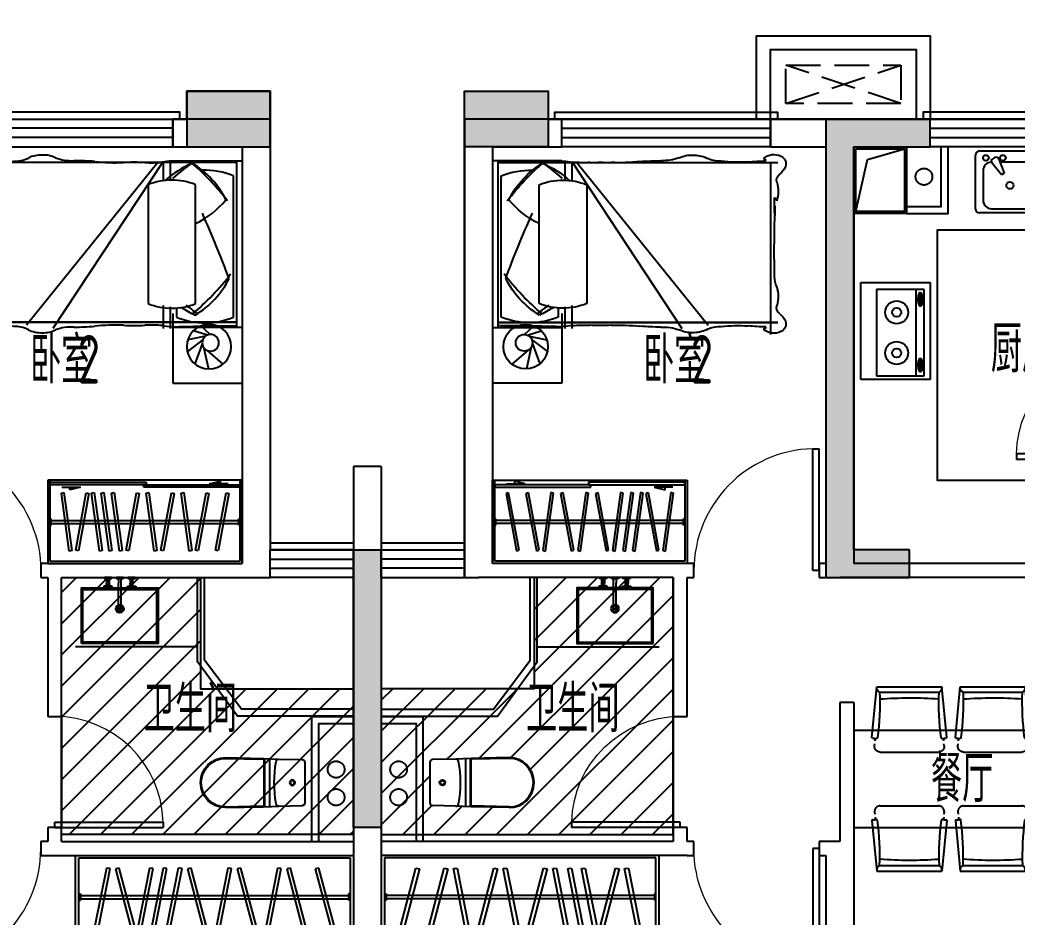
# Model space of a CAD drawing. Extents: x 2378699 to 2462834, y 1041771 to 1211756.
# Drawn here: x 2405536 to 2412711, y 1176405 to 1182863 of the extents above; entities that cross this region are included whole.
import ezdxf

# ---------------------------------------------------------------- set-up
doc = ezdxf.new("R2010")
doc.units = 0
doc.header["$LTSCALE"] = 1000
doc.set_wipeout_variables(frame=1)
doc.linetypes.add('DASH', pattern=[0.35, 0.25, -0.1])
doc.linetypes.add('PS', pattern=[3200, 1500, -200, 1500])
doc.layers.get('0').update_dxf_attribs({"linetype": 'CONTINUOUS'})
doc.layers.add('A-area', color=23, linetype='CONTINUOUS', plot=False)
doc.layers.add('A-FUR', color=8, linetype='CONTINUOUS', plot=False)
for name, color, linetype in [('A-Lvtry', 5, 'CONTINUOUS'), ('A-烟气道', 105, 'CONTINUOUS'), ('A-空调室外机', 5, 'DASH'), ('A-线脚看线', 9, 'CONTINUOUS'), ('A-降板区域', 251, 'CONTINUOUS'), ('PS', 6, 'PS'), ('PUB_HATCH', 8, 'CONTINUOUS'), ('PUB_TEXT', 7, 'CONTINUOUS'), ('WALL', 2, 'CONTINUOUS'), ('WINDOW', 4, 'CONTINUOUS'), ('剪力墙', 6, 'CONTINUOUS'), ('商业', 2, 'CONTINUOUS'), ('栏杆', 142, 'CONTINUOUS')]:
    doc.layers.add(name, color=color, linetype=linetype)
doc.styles.get("Standard").update_dxf_attribs({"font": 'tssdeng.shx', "bigfont": 'tssdchn.shx'})

# ---------------------------------------------------------------- blocks, each defined once
blk = doc.blocks.new('u5g')
at = {"color": 8, "linetype": 'DASH', "ltscale": 20}
for p, q in [((10502.8, 151826.4), (10512.8, 151826.4)), ((10512.8, 151826.4), (10512.8, 151776.4)), ((12177.7, 151813.9), (10512.8, 151813.9)), ((12187.8, 151826.4), (12177.7, 151826.4)), ((12177.7, 151826.4), (12177.7, 151776.4)), ((10502.8, 151776.4), (10512.8, 151776.4)), ((12177.7, 151788.9), (10512.8, 151788.9)), ((12187.8, 151776.4), (12177.7, 151776.4))]:
    blk.add_line(p, q, dxfattribs=at)
at = {"color": 8, "ltscale": 20}
for p, q in [((10607.7, 151503.4), (10772.9, 151503.4)), ((10772.9, 151503.4), (10677.8, 151484.5)), ((10677.8, 151484.5), (10677.8, 151503.4)), ((11917.6, 151531.4), (12012.7, 151550.3)), ((12082.8, 151531.4), (11917.6, 151531.4)), ((12012.7, 151550.3), (12012.7, 151531.4))]:
    blk.add_line(p, q, dxfattribs=at)
at = {"linetype": 'DASH', "ltscale": 20}
for points in [[(12207.8, 152126.4), (10482.8, 152126.4), (10482.8, 151476.4), (12207.8, 151476.4)], [(10502.8, 151531.4), (11355.3, 151531.4), (11355.3, 151511.4), (10502.8, 151511.4)], [(11335.3, 151511.4), (12187.8, 151511.4), (12187.8, 151491.4), (11335.3, 151491.4)]]:
    blk.add_lwpolyline(points, close=True, dxfattribs=at)
blk.add_lwpolyline([(12187.8, 151476.4), (12187.8, 152106.4), (10502.8, 152106.4), (10502.8, 151476.4)], dxfattribs=at)
at = {"color": 8, "linetype": 'DASH', "ltscale": 20}
for points in [[(10603.3, 151578.7), (10696.8, 152026.6), (10719.8, 152021.8), (10626.3, 151573.9)], [(10780.1, 151578.7), (10873.6, 152026.6), (10896.6, 152021.8), (10803.1, 151573.9)], [(11001.3, 151572.3), (10930.5, 152024.3), (10953.7, 152028), (11024.5, 151576)], [(11087.5, 151578.7), (11181, 152026.6), (11204, 152021.8), (11110.4, 151573.9)], [(11310.5, 151572.3), (11239.7, 152024.3), (11262.9, 152028), (11333.7, 151576)], [(11396.6, 151578.7), (11490.1, 152026.6), (11513.1, 152021.8), (11419.6, 151573.9)], [(11617.8, 151572.3), (11547, 152024.3), (11570.2, 152028), (11641, 151576)], [(11711, 151572.3), (11640.2, 152024.3), (11663.4, 152028), (11734.2, 151576)], [(11796.6, 151572.3), (11725.8, 152024.3), (11749, 152028), (11819.8, 151576)], [(11842.7, 151578.7), (11936.3, 152026.6), (11959.3, 152021.8), (11865.7, 151573.9)], [(12064, 151572.3), (11993.2, 152024.3), (12016.4, 152028), (12087.2, 151576)]]:
    blk.add_lwpolyline(points, close=True, dxfattribs=at)
blk = doc.blocks.new('QWER34324')
at = {"layer": 'A-FUR'}
for p, q in [((-500, 0), (0, 0)), ((-40, -1200), (-40, 0)), ((-40, 0), (0, 0)), ((0, 0), (0, -1200)), ((-40, -11.5), (-2054.4, -11.5)), ((-40, -11.5), (-2054.4, -11.5)), ((-1999.7, -11.5), (-1999.7, -1251.2)), ((-608.2, -11.5), (-1552.4, -1182.5)), ((-575.1, -11.5), (-1363.6, -1208.2)), ((-570.6, -11.5), (-570.6, -144)), ((-519.8, -11.5), (-519.8, -134.5)), ((-63, -1125.7), (-63, -109.1)), ((-678.3, -172.7), (-678.3, -1028.2)), ((-336.3, -1028.2), (-336.3, -172.7)), ((-570.6, -1040.9), (-570.6, -1208.2)), ((-519.8, -1050.4), (-519.8, -1208.2)), ((-473.4, -1060.8), (-473.4, -1125.7)), ((-40, -1161.5), (-2054.4, -1161.5)), ((-40, -1165.5), (-2054.4, -1165.5)), ((0, -1200), (-500, -1200)), ((0, -1200), (-40, -1200))]:
    blk.add_line(p, q, dxfattribs=at)
for centre, radius, start, end in [((-2050.6, -24), 61.8, 114.65516, 197.05817), ((-2025.4, -60.8), 106, 45.78413, 118.72126), ((-1950.6, -0.8), 16, 93.39574, 183.44183), ((-1636.1, 205.2), 209.3, 267.15615, 297.45765), ((-1447.1, -169), 209.9, 87.96316, 116.12762), ((-1430.8, -151), 192, 63.04698, 92.64916), ((-1225.8, 355.3), 355.3, 250.60635, 272.32801), ((-1221.3, -2275.3), 2275.6, 85.96877, 89.74947), ((-1983, 13.6), 138.4, 203.70607, 231.95597), ((-1965.7, -1216.9), 1215.2, 83.96781, 90.04075), ((-1770.2, 1149.8), 1160.2, 266.64954, 276.11997), ((-909.2, 1295.3), 1309.4, 263.33019, 272.35813), ((-778.2, -1523.7), 1512.6, 87.0776, 92.9224), ((-655.9, 791.2), 805.5, 266.782, 275.59148), ((-480.7, -586.2), 583.8, 86.03666, 99.53314), ((-58.4, -703), 749.3, 113.83469, 131.46224), ((532.5, -1280), 1548.8, 124.57489, 131.88808), ((-774.9, -21402.4), 21401.2, 88.49238, 89.10433), ((-1546.8, -1386.7), 1810.6, 37.31306, 49.42063), ((-689.8, -564.3), 637.9, 26.40883, 59.00025), ((-268.2, -607.5), 539, 67.62117, 92.10241), ((-160, -2948.1), 2939.9, 87.66163, 91.01156), ((-2098.3, -139.8), 53.6, 340.23108, 55.86441), ((-507.3, -588.1), 449.1, 67.62117, 112.37883), ((-1819.9, -219), 236, 164.99871, 197.18078), ((-2002.9, -297.8), 43.4, 129.07345, 167.94605), ((-2962.5, -319.7), 933.9, 354.95264, 3.41649), ((-605.2, 111.5), 625, 295.48, 321.15009), ((-1219.9, -370.7), 812.7, 176.67233, 181.72422), ((-3003.8, -350.3), 972.9, 356.95871, 1.57587), ((-9950.5, -649.5), 7922.3, 358.6733, 1.8401), ((-7673.2, -3674.4), 8087.9, 20.45865, 24.04845), ((-2329.2, -812.3), 299.6, 341.30518, 356.04213), ((-1523.8, 282.7), 1810.6, 309.96455, 322.68694), ((-666.8, -563.7), 637.9, 300.99975, 333.59117), ((-1819.9, -978), 236, 162.81922, 195.00129), ((-2098.3, -1057.2), 53.6, 304.13559, 19.76892), ((-507.3, -612.9), 449.1, 247.62117, 292.37883), ((-35.4, -425), 749.3, 237.46377, 246.16531), ((555.5, 176), 1548.8, 231.63721, 235.42511), ((-1983, -1210.6), 138.4, 128.04403, 156.29393), ((-268.2, -627.3), 539, 247.62117, 292.37883), ((-2050.6, -1173), 61.8, 162.94183, 245.34484), ((-2025.4, -1136.2), 106, 241.27874, 314.21587), ((-1950.6, -1196.2), 16, 176.55817, 266.60426), ((-1965.7, 19.9), 1215.2, 269.95925, 276.03219), ((-1770.2, -2346.8), 1160.2, 83.88003, 93.35046), ((-1636.1, -1402.2), 209.3, 62.54235, 92.84385), ((-1447.1, -1028), 209.9, 243.87238, 272.03684), ((-1430.8, -1046), 192, 267.35084, 296.95302), ((-1225.8, -1552.3), 355.3, 87.67199, 109.39365), ((-1221.3, 1078.3), 2275.6, 270.25053, 274.03123), ((-909.2, -2492.3), 1309.4, 87.64187, 96.66981), ((-778.2, 326.7), 1512.6, 267.0776, 272.9224), ((-655.9, -1988.2), 805.5, 84.40852, 93.218), ((-480.7, -610.8), 583.8, 260.46686, 273.96334), ((-774.9, 20205.4), 21401.2, 270.89567, 271.50762), ((-160, 1751.1), 2939.9, 268.98844, 272.33837)]:
    blk.add_arc(centre, radius, start, end, dxfattribs=at)
blk = doc.blocks.new('fvdfvfr')
at = {"layer": 'A-FUR'}
for p, q in [((172369.7, 266757.7), (172369.7, 266257.7)), ((172100, 266607.2), (172167.6, 266668.4)), ((172121.1, 266602.5), (172220.9, 266633.6)), ((172134.5, 266594.7), (172260.9, 266569.3)), ((172151.3, 266571.8), (172265.1, 266484.2)), ((172123.4, 266493), (172009.8, 266393.7)), ((172149.5, 266516.9), (172114, 266359.2)), ((172157.3, 266539.8), (172211, 266396.1)), ((172369.7, 266257.7), (171869.7, 266257.7))]:
    blk.add_line(p, q, dxfattribs=at)
for centre, radius in [((172109, 266519.3), 160), ((172097.8, 266547.3), 60)]:
    blk.add_circle(centre, radius, dxfattribs=at)
blk = doc.blocks.new('A$C2EEA3612')
at = {"linetype": 'Continuous'}
for p, q in [((-180, 570), (-172.9, 299.7)), ((-175, 570.2), (-168, 299.8)), ((175, 570.2), (168, 299.8)), ((180, 570), (172.9, 299.7)), ((-172.9, 299.7), (-171.1, 240)), ((-163, 295), (163, 295)), ((-163, 290), (163, 290)), ((172.9, 299.7), (171.1, 240)), ((-171.6, 255), (171.6, 255)), ((-171.1, 240), (-169.5, 186.6)), ((171.1, 240), (169.5, 186.6)), ((-169.5, 186.6), (-165.6, 19.4)), ((169.5, 186.6), (165.6, 19.4)), ((-145.6, 0), (145.6, 0))]:
    blk.add_line(p, q, dxfattribs=at)
for radius in [20, 15]:
    blk.add_circle((0, 90), radius, dxfattribs=at)
for centre, radius, start, end in [((0, 570), 180, 0, 180), ((0, 570), 175, 0, 180), ((-163, 300), 10, 181.7534, 270), ((-163, 300), 5, 181.7534, 270), ((163, 300), 5, 270, 358.2466), ((163, 300), 10, 270, 358.2466), ((0, -673.3), 893.4, 80.14434, 99.85566), ((-149.5, 187.2), 20, 99.85566, 181.7534), ((149.5, 187.2), 20, 358.2466, 80.14434), ((-145.6, 20), 20, 181.7534, 270), ((145.6, 20), 20, 270, 358.2466)]:
    blk.add_arc(centre, radius, start, end, dxfattribs=at)
blk = doc.blocks.new('g3wr')
at = {"color": 251}
blk.add_wipeout([(92376.5, 176270.3), (92376.5, 176416), (92376.5, 176561.6), (92382.1, 176575.5), (92395.9, 176581.5), (92459.4, 176583.5), (92576.3, 176580.9), (92666.2, 176588.6), (92736.4, 176588), (92946.5, 176596), (92946.5, 176591), (93056.8, 176558.2), (93056.8, 176558.2), (93126.5, 176416), (93075.6, 176297.8), (92946.5, 176236), (92831.5, 176244.5), (92676.2, 176243), (92576.3, 176251), (92395.9, 176250.4)], dxfattribs=at)
at = {"xscale": -1, "rotation": 270}
blk.add_blockref('A$C2EEA3612', (92376.5, 176416), dxfattribs=at)
blk = doc.blocks.new('A$C12CE3BE6')
at = {"ltscale": 10}
for p, q in [((180, 469), (200, 469)), ((180, 412), (180, 435)), ((182.5, 422), (182.5, 442)), ((197.5, 442), (182.5, 442)), ((184.5, 442), (184.5, 469)), ((195.5, 442), (195.5, 469)), ((197.5, 422), (197.5, 442)), ((200, 412), (200, 435)), ((285.2, 469), (265.2, 469)), ((265.2, 260), (265.2, 435)), ((285.2, 260), (285.2, 435)), ((370, 469), (350, 469)), ((350, 412), (350, 435)), ((352.5, 422), (352.5, 442)), ((352.5, 442), (367.5, 442)), ((354.5, 442), (354.5, 469)), ((365.5, 442), (365.5, 469)), ((367.5, 422), (367.5, 442)), ((370, 412), (370, 435)), ((220, 412), (160, 412)), ((160, 412), (160, 405)), ((220, 405), (160, 405)), ((197.5, 422), (182.5, 422)), ((187, 412), (187, 422)), ((193, 412), (193, 422)), ((220, 405), (220, 412)), ((330, 412), (390, 412)), ((330, 405), (330, 412)), ((330, 405), (390, 405)), ((352.5, 422), (367.5, 422)), ((357, 412), (357, 422)), ((363, 412), (363, 422)), ((390, 412), (390, 405))]:
    blk.add_line(p, q, dxfattribs=at)
for p, q in [((260.9, 235.9), (289.1, 264.1)), ((260.9, 264.1), (289.1, 235.9))]:
    blk.add_line(p, q)
for points in [[(200, 435), (200, 469), (215, 469), (215, 475), (165, 475), (165, 469), (180, 469), (180, 435)], [(285.2, 435), (285.2, 469), (299.8, 469), (299.8, 475), (250.2, 475), (250.2, 469), (265.2, 469), (265.2, 435)], [(370, 435), (370, 469), (385, 469), (385, 475), (335, 475), (335, 469), (350, 469), (350, 435)]]:
    blk.add_lwpolyline(points, dxfattribs=at)
for points in [[(0, 0), (0, 400), (550, 400), (550, 0)], [(10, 10), (10, 390), (540, 390), (540, 10)]]:
    blk.add_lwpolyline(points, close=True)
for centre in [(190, 408.5), (360, 408.5)]:
    blk.add_circle(centre, 3.5, dxfattribs=at)
for radius in [29.1, 20]:
    blk.add_circle((275, 250), radius)
blk.add_arc((275.2, 260), 10, 180, 0, dxfattribs=at)
blk = doc.blocks.new('$DorLib2D$00000001')
for p, q in [((0.45, 0.975), (0.5, 0.975)), ((0.45, 0), (0.45, 0.975)), ((0.5, 0), (0.5, 0.975)), ((0.5, 0), (0.45, 0))]:
    blk.add_line(p, q)
at = {"lineweight": 13}
blk.add_arc((0.475, 0), 0.975, 91.46928, 180, dxfattribs=at)
blk = doc.blocks.new('$TCHSYS$WIN2D')
for p, q in [((-0.5, 0.5), (0.5, 0.5)), ((-0.5, 0.5), (-0.5, -0.5)), ((0.5, 0.5), (0.5, -0.5)), ((0.5, 0.1667), (-0.5, 0.1667)), ((0.5, -0.1667), (-0.5, -0.1667)), ((-0.5, -0.5), (0.5, -0.5))]:
    blk.add_line(p, q)
blk = doc.blocks.new('a3huxing0323')
at = {"layer": 'A-Lvtry', "ltscale": 3}
blk.add_line((10686.2, 165737.1), (9807.5, 165737.1), dxfattribs=at)
for points in [[(11807.6, 165237.1), (10972.1, 165237.1), (10686.2, 165626.8), (10686.2, 166234.8)], [(11807.6, 165287.1), (11000.8, 165287.1), (10736.2, 165640.3), (10736.2, 166234.8)]]:
    blk.add_lwpolyline(points, dxfattribs=at)
at = {"layer": 'PS', "ltscale": 0.5}
for centre in [(11682.6, 164853.2), (11682.6, 164653.2)]:
    blk.add_circle(centre, 60, dxfattribs=at)
at = {"layer": 'WALL'}
for p, q in [((11207.6, 169534.8), (10507.6, 169534.8)), ((10507.6, 169534.8), (10507.6, 169334.8)), ((11207.6, 169534.8), (11207.6, 166434.8)), ((10507.6, 169334.8), (11007.6, 169334.8)), ((11007.6, 169334.8), (11007.6, 166334.8)), ((11807.6, 167034.8), (11807.6, 166434.8)), ((12007.6, 167034.8), (11807.6, 167034.8)), ((12007.6, 167034.8), (12007.6, 166334.8)), ((11207.6, 166234.8), (11207.6, 166434.8)), ((11807.6, 166234.8), (11807.6, 166434.8)), ((9607.6, 166334.8), (9557.6, 166334.8)), ((9557.6, 166334.8), (9557.6, 166234.8)), ((9607.6, 166334.8), (11007.6, 166334.8)), ((12007.6, 166334.8), (12007.6, 164334.8)), ((9557.6, 166234.8), (9607.6, 166234.8)), ((9607.6, 166234.8), (9607.6, 165234.8)), ((9707.6, 165234.8), (9707.6, 166234.8)), ((9707.6, 166234.8), (11107.6, 166234.8)), ((11107.6, 166234.8), (11207.6, 166234.8)), ((11807.6, 166234.8), (11807.6, 164334.8)), ((9607.6, 165234.8), (9707.6, 165234.8)), ((9707.6, 164434.8), (9607.6, 164434.8)), ((9607.6, 164434.8), (9607.6, 164334.8)), ((9707.6, 164334.8), (9707.6, 164434.8)), ((9607.6, 164334.8), (9557.6, 164334.8)), ((9557.6, 164334.8), (9557.6, 164234.8)), ((9707.6, 164334.8), (11807.6, 164334.8)), ((12007.6, 164334.8), (12007.6, 160534.8)), ((9557.6, 164234.8), (9607.6, 164234.8)), ((9607.6, 164234.8), (11807.6, 164234.8)), ((11807.6, 164234.8), (11807.6, 160734.8))]:
    blk.add_line(p, q, dxfattribs=at)
for points in [[(11507.6, 164334.8), (11507.6, 165234.8), (11807.6, 165234.8)], [(11557.6, 164334.8), (11557.6, 165184.8), (11807.6, 165184.8)]]:
    blk.add_lwpolyline(points, dxfattribs=at)
at = {"layer": 'WINDOW'}
blk.add_line((9707.6, 165234.8), (9707.6, 164434.8), dxfattribs=at)
at = {"extrusion": (0, 0, -1), "zscale": -1}
blk.add_blockref('fvdfvfr', (-182877.3, -98622.9), dxfattribs=at)
at = {"layer": 'A-FUR', "xscale": 0.8116, "yscale": 0.9231, "rotation": 180}
blk.add_blockref('u5g', (19515.4, 306762.7), dxfattribs=at)
at = {"layer": 'A-FUR', "extrusion": (0, 0, -1), "xscale": 1.159400000004098, "yscale": 0.9230999999854248, "zscale": -1}
blk.add_blockref('u5g', (-23961.3, 23806.9), dxfattribs=at)
at = {"layer": 'A-Lvtry', "ltscale": 3}
blk.add_blockref('A$C12CE3BE6', (9851.1, 165759.8), dxfattribs=at)
at = {"layer": 'A-Lvtry', "ltscale": 3, "rotation": 180}
blk.add_blockref('g3wr', (103834.1, 341174.3), dxfattribs=at)
at = {"layer": 'WALL'}
blk.add_blockref('QWER34324', (11007.6, 169234.8), dxfattribs=at)
at = {"layer": 'WINDOW'}
for name, p, xscale, yscale, zscale in [('$TCHSYS$WIN2D', (9757.6, 169434.8), 1500, -200, 1500), ('$DorLib2D$00000001', (9107.6, 166284.8), -900, 900, -900), ('$TCHSYS$WIN2D', (11507.6, 166334.8), -600, -200, -600), ('$DorLib2D$00000001', (9107.6, 164284.8), -900, -900, -900)]:
    blk.add_blockref(name, p, dxfattribs=dict(at, xscale=xscale, yscale=yscale, zscale=zscale))
at = {"layer": 'WINDOW', "xscale": 800, "yscale": 800, "zscale": 800, "rotation": 270}
blk.add_blockref('$DorLib2D$00000001', (9657.6, 164834.8), dxfattribs=at)
at = {"layer": 'PUB_TEXT', "width": 0.7}
for s, height, p in [('卧室', 337.59, (9480.4, 167630.8)), ('2', 350, (9824.4, 167630.8)), ('卫生间', 337.59, (10297.1, 165120.6))]:
    blk.add_text(s, height=height, dxfattribs=at).set_placement(p)
at = {"layer": 'A-降板区域'}
h = blk.add_hatch(dxfattribs=at)
h.set_pattern_fill('ANSI31', color=256, scale=100)
h.set_pattern_definition([(45, (42421.34, 22946.45), (-112.2532, 112.2532), [])])
edge = h.paths.add_edge_path()
edge.add_line((9707.6, 166234.8), (10707.6, 166234.8))
edge.add_line((10707.6, 166234.8), (10707.6, 165434.8))
edge.add_line((10707.6, 165434.8), (11807.6, 165434.8))
edge.add_line((11807.6, 165434.8), (11807.6, 164384.8))
edge.add_line((11807.6, 164384.8), (9707.6, 164384.8))
edge.add_line((9707.6, 164384.8), (9707.6, 164434.8))
edge.add_line((9707.6, 164434.8), (9707.6, 166234.8))
blk.add_lwpolyline([(9707.6, 166234.8), (10707.6, 166234.8), (10707.6, 165434.8), (11807.6, 165434.8), (11807.6, 164384.8), (9707.6, 164384.8), (9707.6, 164434.8), (9707.6, 166234.8)], dxfattribs=at)
blk = doc.blocks.new('zt1')
at = {"layer": 'A-Lvtry', "linetype": 'Continuous'}
for p, q in [((-700, 0), (0, 0)), ((-700, -500), (-700, 0)), ((0, 0), (0, -500)), ((0, -500), (-700, -500))]:
    blk.add_line(p, q, dxfattribs=at)
at = {"layer": 'A-Lvtry'}
for p, q in [((-673.5, -113.1), (-673.5, -455.5)), ((-50.7, -113.1), (-673.5, -113.1)), ((-50.7, -455.5), (-50.7, -113.1)), ((-673.5, -399.8), (-50.7, -399.8)), ((-640.9, -422.1), (-640.8, -433.8)), ((-549.1, -423.2), (-549.1, -433.7)), ((-167.9, -422.1), (-167.8, -433.8)), ((-76.1, -423.2), (-76.1, -433.7)), ((-673.5, -455.5), (-50.7, -455.5)), ((-565.7, -431.5), (-630.4, -431.5)), ((-630.4, -431.5), (-630.4, -448.2)), ((-630.4, -448.2), (-565.7, -448.2)), ((-565.7, -448.2), (-565.7, -431.5)), ((-157.4, -431.5), (-157.4, -448.2)), ((-92.7, -431.5), (-157.4, -431.5)), ((-157.4, -448.2), (-92.7, -448.2)), ((-92.7, -448.2), (-92.7, -431.5))]:
    blk.add_line(p, q, dxfattribs=at)
for points in [[(-549.1, -423.2, 0.259034), (-551, -419.8, 0.076276), (-562.5, -414.9, 0.036515), (-576.1, -412.4, 0.026615), (-594.9, -411.4, 0.026615), (-613.8, -412.4, 0.036515), (-627.3, -414.9, 0.076276), (-638.9, -419.8, 0.259034), (-640.8, -423.2, 0.078462), (-640.6, -424.5, 0.056762)], [(-549.1, -433.7, 0.259034), (-551, -430.3, 0.076276), (-562.5, -425.4, 0.036515), (-576.1, -422.9, 0.026615), (-594.9, -421.9, 0.026615), (-613.8, -422.9, 0.036515), (-627.3, -425.4, 0.076276), (-638.9, -430.3, 0.259034), (-640.8, -433.7, 0.259034), (-638.9, -437.2, 0.056762), (-630.4, -441.2, 0.036515)], [(-76.1, -423.2, 0.259034), (-78, -419.8, 0.076276), (-89.5, -414.9, 0.036515), (-103.1, -412.4, 0.026615), (-121.9, -411.4, 0.026615), (-140.8, -412.4, 0.036515), (-154.3, -414.9, 0.076276), (-165.9, -419.8, 0.259034), (-167.8, -423.2, 0.078462), (-167.6, -424.5, 0.056762)], [(-76.1, -433.7, 0.259034), (-78, -430.3, 0.076276), (-89.5, -425.4, 0.036515), (-103.1, -422.9, 0.026615), (-121.9, -421.9, 0.026615), (-140.8, -422.9, 0.036515), (-154.3, -425.4, 0.076276), (-165.9, -430.3, 0.259034), (-167.8, -433.7, 0.259034), (-165.9, -437.2, 0.056762), (-157.4, -441.2, 0.036515)], [(-565.7, -442.9, 0.008736), (-562.5, -442.1, 0.076276), (-551, -437.2, 0.259034), (-549.1, -433.7, 0.259034)], [(-92.7, -442.9, 0.008736), (-89.5, -442.1, 0.076276), (-78, -437.2, 0.259034), (-76.1, -433.7, 0.259034)]]:
    blk.add_lwpolyline(points, format="xyb", dxfattribs=at)
at = {"layer": 'A-Lvtry', "linetype": 'Continuous'}
for centre, radius in [((-508.4, -258.5), 82.5), ((-215.8, -258.5), 82.5), ((-508.4, -258.5), 31.6), ((-215.8, -258.5), 31.6)]:
    blk.add_circle(centre, radius, dxfattribs=at)
at = {"layer": 'A-Lvtry', "width": 0.8, "flags": 9}
for tag in ['YSIZE', 'XSIZE']:
    blk.add_attdef(tag, (-350, 0), '', height=0.5, dxfattribs=at)
blk = doc.blocks.new('t4')
at = {"layer": 'A-Lvtry'}
for p, q in [((3876514.8, 2551819.5), (3876514.8, 2552229.1)), ((3876545.3, 2552259.6), (3876931.4, 2552259.6)), ((3876961.9, 2552229.1), (3876961.9, 2551819.5)), ((3876819.6, 2552205.6), (3876606.3, 2552205.6)), ((3876545.3, 2552144.6), (3876545.3, 2551880.5)), ((3876790.3, 2552072.2), (3876875.1, 2552142)), ((3876903.3, 2552093.1), (3876800.4, 2552054.6)), ((3876880.6, 2551880.5), (3876880.6, 2552084.6)), ((3876913.8, 2552122.3), (3876905.6, 2552136.5)), ((3876800.4, 2552054.6), (3876790.3, 2552072.2)), ((3876931.4, 2551789), (3876545.3, 2551789)), ((3876606.3, 2551819.5), (3876819.6, 2551819.5))]:
    blk.add_line(p, q, dxfattribs=at)
at = {"layer": 'A-Lvtry', "extrusion": (3.92285e-11, -1.08889e-08, 1)}
for centre, major_axis, start_param, end_param in [((3876545.3, 2552229.1), (-21.6, 21.6, 0), -0.785398, 0.785398), ((3876931.4, 2552229.1), (-21.6, 21.6, 0), 3.926991, 5.497787), ((3876606.3, 2552144.6), (-43.1, 43.1, 0), -0.785398, 0.785398), ((3876819.6, 2552144.6), (43.1, 43.1, 0), 5.497787, 7.068583), ((3876911.1, 2552185.3), (-14.4, 14.4, 0), 4.712389, 10.995574), ((3876888, 2552126.3), (14.4, 14.4, 0), 6.021386, 7.757331), ((3876911.1, 2552063.4), (14.4, 14.4, 0), 6.283185283893945, 12.56637059107353), ((3876896.2, 2552112.2), (-14.4, 14.4, 0), 2.714645, 4.45059), ((3876713, 2552012.6), (18, 18, 0), 6.283185283897186, 12.56637059107677), ((3876606.3, 2551880.5), (-43.1, 43.1, 0), 0.785398, 2.356194), ((3876819.6, 2551880.5), (-43.1, 43.1, 0), 2.356194, 3.926991), ((3876545.3, 2551819.5), (21.6, 21.6, 0), 2.356194, 3.926991), ((3876931.4, 2551819.5), (-21.6, 21.6, 0), 2.356194, 3.926991)]:
    blk.add_ellipse(centre, major_axis=major_axis, ratio=1, start_param=start_param, end_param=end_param, dxfattribs=at)
blk = doc.blocks.new('chair4')
at = {"linetype": 'DASH', "ltscale": 200}
for p, q in [((-426.4, 250.4), (-410.4, 248.9)), ((-470, 210.5), (-470, -210.5)), ((-426.4, -250.4), (-410.4, -248.9))]:
    blk.add_line(p, q, dxfattribs=at)
at = {"ltscale": 20}
for p, q in [((-388.8, 247), (-371.7, 245.5)), ((-364.8, 269), (0, 234.3)), ((0, 234.3), (0, -234.3)), ((-40, 213.8), (-40, -213.8)), ((-388.8, -247), (-371.7, -245.5)), ((-364.8, -269), (0, -234.3))]:
    blk.add_line(p, q, dxfattribs=at)
at = {"linetype": 'DASH', "ltscale": 200, "extrusion": (0, 0, -1)}
for centre, start_param, end_param in [((-430, 210.5), 3.926991, 5.586837), ((-430, -210.5), 2.267145, 3.926991)]:
    blk.add_ellipse(centre, major_axis=(28.3, 28.3), ratio=1, start_param=start_param, end_param=end_param, dxfattribs=at)
at = {"ltscale": 20, "extrusion": (0, 0, -1)}
for centre, major_axis, ratio, start_param, end_param in [((-365.9, 237.3), (5.66, -5.66), 1, 0.914477, 2.702691), ((-440.3, 264.1), (50.3, 50.3), 1, 0.774487, 1.131895), ((-365.2, 265), (2.83, 2.83), 1, 3.91608, 5.586837), ((-124.5, 1886.5), (-1792.2, 85), 0.932857, 4.621064, 4.803714), ((-6.5, 197.7), (26.3, 26.3), 1, 4.375488, 5.671939), ((-2032.8, -2.5), (-3, 2384.1), 0.819086, 1.481782, 1.659811), ((-124.5, -1886.5), (1792.2, 85), 0.932857, 4.621064, 4.803714), ((-6.5, -197.7), (26.3, 26.3), 1, 2.182042, 3.478494), ((-365.9, -237.3), (5.66, 5.66), 1, 3.580494, 5.368708), ((-440.3, -264.1), (50.3, -50.3), 1, -1.131895, -0.774487), ((-365.2, -265), (2.83, -2.83), 1, 0.696349, 2.367105)]:
    blk.add_ellipse(centre, major_axis=major_axis, ratio=ratio, start_param=start_param, end_param=end_param, dxfattribs=at)
blk = doc.blocks.new('canzhuo01')
for p, q in [((38356.8, 175032.9), (36956.8, 175032.9)), ((38356.8, 174332.9), (38356.8, 175032.9)), ((36956.8, 174332.9), (38356.8, 174332.9))]:
    blk.add_line(p, q)
at = {"extrusion": (0, 0, -1), "xscale": -1, "zscale": -1, "rotation": 270}
for p in [(-37356.8, 175346.8), (-37956.8, 175346.8)]:
    blk.add_blockref('chair4', p, dxfattribs=at)
at = {"xscale": -1, "rotation": 90}
for p in [(37356.8, 174018.9), (37956.8, 174018.9)]:
    blk.add_blockref('chair4', p, dxfattribs=at)
blk = doc.blocks.new('a3+huxing0323')
at = {"layer": 'A-降板区域'}
h = blk.add_hatch(dxfattribs=at)
h.set_pattern_fill('ANSI31', color=256, scale=100)
h.set_pattern_definition([(45, (1599.37, 3297.15), (-112.2532, 112.2532), [])])
h.paths.add_polyline_path([(-26714.3, 146585.5), (-27714.3, 146585.5), (-27714.3, 145885.5), (-27714.3, 145785.5), (-28814.3, 145785.5), (-28814.3, 144735.5), (-26714.3, 144735.5)])
at = {"layer": 'A-Lvtry', "ltscale": 3}
blk.add_line((-27692.9, 146087.8), (-26814.3, 146087.8), dxfattribs=at)
for points in [[(-23814.3, 149085.5), (-24814.3, 149085.5), (-24814.3, 147285.5), (-23514.3, 147285.5)], [(-28814.3, 145587.8), (-27978.8, 145587.8), (-27692.9, 145977.5), (-27692.9, 146585.5)], [(-28814.3, 145637.8), (-28007.5, 145637.8), (-27742.9, 145991), (-27742.9, 146585.5)]]:
    blk.add_lwpolyline(points, dxfattribs=at)
at = {"layer": 'A-烟气道'}
for points in [[(-25414.3, 149685.5), (-25034.3, 149685.5), (-25034.3, 149205.5), (-25414.3, 149205.5)], [(-25399.3, 149670.5), (-25049.3, 149670.5), (-25049.3, 149220.5), (-25399.3, 149220.5)]]:
    blk.add_lwpolyline(points, close=True, dxfattribs=at)
blk.add_lwpolyline([(-25399.3, 149220.5), (-25316.5, 149593.4), (-25049.3, 149670.5)], dxfattribs=at)
at = {"layer": 'A-降板区域'}
blk.add_lwpolyline([(-26714.3, 146585.5), (-27714.3, 146585.5), (-27714.3, 145885.5), (-27714.3, 145785.5), (-28814.3, 145785.5), (-28814.3, 144735.5), (-26714.3, 144735.5)], close=True, dxfattribs=at)
at = {"layer": 'PS', "ltscale": 0.5}
for centre in [(-24909.3, 149470.5), (-28689.3, 145203.9), (-28689.3, 145003.9)]:
    blk.add_circle(centre, 60, dxfattribs=at)
at = {"layer": 'WALL'}
for p, q in [((-28214.3, 149885.5), (-28214.3, 146785.5)), ((-27514.3, 149885.5), (-28214.3, 149885.5)), ((-27514.3, 149685.5), (-27514.3, 149885.5)), ((-25514.3, 149885.5), (-26014.3, 149885.5)), ((-26014.3, 149885.5), (-26014.3, 149685.5)), ((-24864.3, 149885.5), (-25514.3, 149885.5)), ((-24864.3, 149685.5), (-24864.3, 149885.5)), ((-28014.3, 149685.5), (-28014.3, 146685.5)), ((-28014.3, 149685.5), (-27514.3, 149685.5)), ((-26014.3, 149685.5), (-25614.3, 149685.5)), ((-25614.3, 149685.5), (-25614.3, 146685.5)), ((-25414.3, 149685.5), (-25414.3, 146685.5)), ((-25414.3, 149685.5), (-24864.3, 149685.5)), ((-29014.3, 147385.5), (-29014.3, 146685.5)), ((-28814.3, 147385.5), (-29014.3, 147385.5)), ((-28814.3, 147385.5), (-28814.3, 146785.5)), ((-28814.3, 146785.5), (-28814.3, 146585.5)), ((-28214.3, 146785.5), (-28214.3, 146585.5)), ((-29014.3, 146685.5), (-29014.3, 144685.5)), ((-26614.3, 146685.5), (-28014.3, 146685.5)), ((-26564.3, 146685.5), (-26614.3, 146685.5)), ((-26564.3, 146585.5), (-26564.3, 146685.5)), ((-25614.3, 146685.5), (-25664.3, 146685.5)), ((-25664.3, 146685.5), (-25664.3, 146585.5)), ((-23514.3, 146685.5), (-25414.3, 146685.5)), ((-28814.3, 146585.5), (-28814.3, 144685.5)), ((-28214.3, 146585.5), (-28114.3, 146585.5)), ((-26714.3, 146585.5), (-28114.3, 146585.5)), ((-26714.3, 146585.5), (-26714.3, 145585.5)), ((-26614.3, 145585.5), (-26614.3, 146585.5)), ((-26614.3, 146585.5), (-26564.3, 146585.5)), ((-25664.3, 146585.5), (-25514.3, 146585.5)), ((-23414.3, 146585.5), (-25514.3, 146585.5)), ((-25514.3, 145685.5), (-25514.3, 144685.5)), ((-25414.3, 145685.5), (-25514.3, 145685.5)), ((-25414.3, 145685.5), (-25414.3, 144685.5)), ((-26714.3, 145585.5), (-26614.3, 145585.5)), ((-26614.3, 144785.5), (-26714.3, 144785.5)), ((-26714.3, 144785.5), (-26714.3, 144685.5)), ((-26614.3, 144685.5), (-26614.3, 144785.5)), ((-29014.3, 144685.5), (-29014.3, 140885.5)), ((-26714.3, 144685.5), (-28814.3, 144685.5)), ((-26564.3, 144685.5), (-26614.3, 144685.5)), ((-26564.3, 144585.5), (-26564.3, 144685.5)), ((-25514.3, 144685.5), (-25664.3, 144685.5)), ((-25664.3, 144685.5), (-25664.3, 144585.5)), ((-25414.3, 144685.5), (-25414.3, 141085.5)), ((-28814.3, 144585.5), (-28814.3, 141085.5)), ((-26614.3, 144585.5), (-28814.3, 144585.5)), ((-26614.3, 144585.5), (-26564.3, 144585.5)), ((-25664.3, 144585.5), (-25614.3, 144585.5)), ((-25614.3, 144585.5), (-25614.3, 141085.5))]:
    blk.add_line(p, q, dxfattribs=at)
for points in [[(-25034.3, 149205.5), (-24734.3, 149205.5), (-24734.3, 149685.5)], [(-25034.3, 149255.5), (-24784.3, 149255.5), (-24784.3, 149685.5)], [(-28814.3, 145585.5), (-28514.3, 145585.5), (-28514.3, 144685.5)], [(-28814.3, 145535.5), (-28564.3, 145535.5), (-28564.3, 144685.5)]]:
    blk.add_lwpolyline(points, dxfattribs=at)
at = {"layer": 'WINDOW'}
blk.add_line((-26714.3, 145585.5), (-26714.3, 144785.5), dxfattribs=at)
blk.add_blockref('fvdfvfr', (-199884, -118272.2))
at = {"layer": 'A-FUR', "extrusion": (0, 0, -1), "xscale": 0.8116, "yscale": 0.9231, "zscale": -1, "rotation": 180}
blk.add_blockref('u5g', (36522.1, 287113.4), dxfattribs=at)
at = {"layer": 'A-FUR'}
blk.add_blockref('canzhuo01', (-62371.2, -29547.4), dxfattribs=at)
at = {"layer": 'A-FUR', "xscale": 1.159400000004098, "yscale": 0.9230999999854248}
blk.add_blockref('u5g', (-40968.1, 4157.6), dxfattribs=at)
at = {"layer": 'A-Lvtry', "extrusion": (-1.08889e-08, 3.92285e-11, 1), "rotation": 90.00000133402135}
blk.add_blockref('zt1', (-25364.1, 148710.1), dxfattribs=at)
at = {"layer": 'A-Lvtry', "ltscale": 3, "extrusion": (0, 0, -1), "zscale": -1}
blk.add_blockref('A$C12CE3BE6', (26857.8, 146110.5), dxfattribs=at)
at = {"layer": 'WALL', "extrusion": (0, 0, -1), "zscale": -1}
blk.add_blockref('QWER34324', (28014.3, 149585.5), dxfattribs=at)
at = {"layer": 'WINDOW'}
for name, p, xscale, yscale, zscale, rotation in [('$TCHSYS$WIN2D', (-26764.3, 149785.5), 1500, 200, 1500, 180), ('$TCHSYS$WIN2D', (-24414.3, 149785.5), 900, 200, 900, 180), ('$DorLib2D$00000001', (-23464.3, 147835.5), 800, -800, 800, 270), ('$DorLib2D$00000001', (-26114.3, 146635.5), -900, -900, -900, 180), ('$TCHSYS$WIN2D', (-28514.3, 146685.5), -600, 200, -600, 180), ('$DorLib2D$00000001', (-26664.3, 145185.5), 800, -800, 800, 270), ('$DorLib2D$00000001', (-26114.3, 144635.5), -900, 900, -900, 180)]:
    blk.add_blockref(name, p, dxfattribs=dict(at, xscale=xscale, yscale=yscale, zscale=zscale, rotation=rotation))
at = {"layer": '商业', "rotation": 90}
blk.add_blockref('t4', (2527721.9, -3727305.4), dxfattribs=at)
at = {"layer": 'PUB_TEXT', "width": 0.7}
for s, height, p in [('厨房', 337.59, (-24428, 148061.5)), ('卧室', 337.59, (-26930.3, 147981.5)), ('2', 350, (-26586.2, 147981.5)), ('卫生间', 337.59, (-27773, 145471.3)), ('餐厅', 337.59, (-24859, 144968.1))]:
    blk.add_text(s, height=height, dxfattribs=at).set_placement(p)
at = {"layer": 'A-Lvtry', "ltscale": 3, "extrusion": (0, 0, -1), "zscale": -1, "rotation": 180}
blk.add_blockref('g3wr', (120840.8, 321525), dxfattribs=at)
blk = doc.blocks.new('ktswaj')
at = {"linetype": 'DASH'}
blk.add_lwpolyline([(15990.1, 179082.6), (15990.1, 178253.3), (16268.4, 178253.3), (16268.4, 179082.6)], close=True, dxfattribs=at)
for points in [[(15990.1, 179082.6), (16268.4, 178253.3)], [(15990.1, 178253.3), (16268.4, 179082.6)]]:
    blk.add_lwpolyline(points, dxfattribs=at)
blk = doc.blocks.new('A3ktsjw')
at = {"layer": '栏杆'}
for points in [[(-26114.3, 169534.8), (-26114.3, 170134.8), (-24864.3, 170134.8), (-24864.3, 169534.8)], [(-26014.3, 169534.8), (-26014.3, 170034.8), (-24964.3, 170034.8), (-24964.3, 169534.8)]]:
    blk.add_lwpolyline(points, dxfattribs=at)
at = {"layer": 'A-空调室外机', "extrusion": (0, 0, -1), "zscale": -1, "rotation": 90}
blk.add_blockref('ktswaj', (204157.2, 153655.5), dxfattribs=at)
blk = doc.blocks.new('jgjlq030328')
at = {"layer": 'PUB_HATCH'}
for points in [[(-278135, 16811.9), (-277535, 16811.9), (-277535, 17211.9), (-278135, 17211.9)], [(-276135, 17211.9), (-275535, 17211.9), (-275535, 16811.9), (-276135, 16811.9)], [(-272935, 13911.9), (-273335, 13911.9), (-273335, 16811.9), (-272785, 16811.9), (-272785, 17011.9), (-273535, 17011.9), (-273535, 13711.9), (-273335, 13711.9), (-272935, 13711.9)], [(-276935, 13911.9), (-276735, 13911.9), (-276735, 11911.9), (-276935, 11911.9), (-276935, 13711.9)]]:
    blk.add_hatch(color=256, dxfattribs=at).paths.add_polyline_path(points)
at = {"layer": '剪力墙'}
for points in [[(-278135, 16811.9), (-277535, 16811.9), (-277535, 17211.9), (-278135, 17211.9)], [(-276135, 17211.9), (-275535, 17211.9), (-275535, 16811.9), (-276135, 16811.9)], [(-272935, 13911.9), (-273335, 13911.9), (-273335, 16811.9), (-272785, 16811.9), (-272785, 17011.9), (-273535, 17011.9), (-273535, 13711.9), (-273335, 13711.9), (-272935, 13711.9)], [(-276935, 13911.9), (-276735, 13911.9), (-276735, 11911.9), (-276935, 11911.9), (-276935, 13711.9)]]:
    blk.add_lwpolyline(points, close=True, dxfattribs=at)
for points in [[(-277935, 16811.9), (-277935, 16811.9)], [(-275935, 16811.9), (-275935, 16811.9)], [(-276935, 13711.9), (-276935, 13711.9)]]:
    blk.add_lwpolyline(points, dxfattribs=at)
blk = doc.blocks.new('ssxianjiao0329')
at = {"layer": 'A-线脚看线'}
for points in [[(-31863.7, 143498.2), (-31863.7, 143548.2), (-33463.7, 143548.2), (-33463.7, 143498.2)], [(-29163.7, 143498.2), (-29163.7, 143548.2), (-27563.7, 143548.2), (-27563.7, 143498.2)], [(-25563.6, 143498.2), (-25563.6, 143548.2), (-26513.6, 143548.2), (-26513.6, 143498.2)], [(-31213.7, 140448.2), (-30613.7, 140448.2)], [(-30413.7, 140448.2), (-29813.7, 140448.2)]]:
    blk.add_lwpolyline(points, dxfattribs=at)
blk = doc.blocks.new('hhhhxintongqutong0329')
at = {"layer": 'A-area'}
blk.add_lwpolyline([(-37213.7, 20182.6), (-37213.7, 20182.6), (-37213.7, 20182.6), (-37213.7, 16782.6), (-34663.7, 16782.6), (-34663.7, 16782.6), (-33413.7, 16782.6), (-33413.7, 16782.6), (-31813.7, 16782.6), (-31813.7, 16982.6), (-31213.7, 16982.6), (-31213.7, 13682.6), (-29813.7, 13682.6), (-29813.7, 16982.6), (-29213.7, 16982.6), (-29213.7, 16782.6), (-27713.6, 16782.6), (-27713.6, 16782.6), (-26463.7, 16782.6), (-26463.7, 16782.6), (-25563.6, 16782.6), (-25563.7, 18382.6), (-22113.7, 18382.6), (-22113.7, 20182.6)], close=True, dxfattribs=at)

msp = doc.modelspace()

# ---------------------------------------------------------------- block references
msp.add_blockref('a3huxing0323', (2396128.4, 1012614.4))

# ---------------------------------------------------------------- next in the draw order: block references
msp.add_blockref('a3+huxing0323', (2436950.3, 1032263.7))

# ---------------------------------------------------------------- next in the draw order: block references
for name, p in [('ssxianjiao0329', (2438549.7, 1038651)), ('hhhhxintongqutong0329', (2438549.7, 1165366.6))]:
    msp.add_blockref(name, p)
at = {"layer": 'A-area'}
msp.add_blockref('A3ktsjw', (2436950.3, 1012614.4), dxfattribs=at)
at = {"layer": '剪力墙'}
msp.add_blockref('jgjlq030328', (2684871, 1165137.3, 0), dxfattribs=at)

doc.saveas('drawing.dxf')
